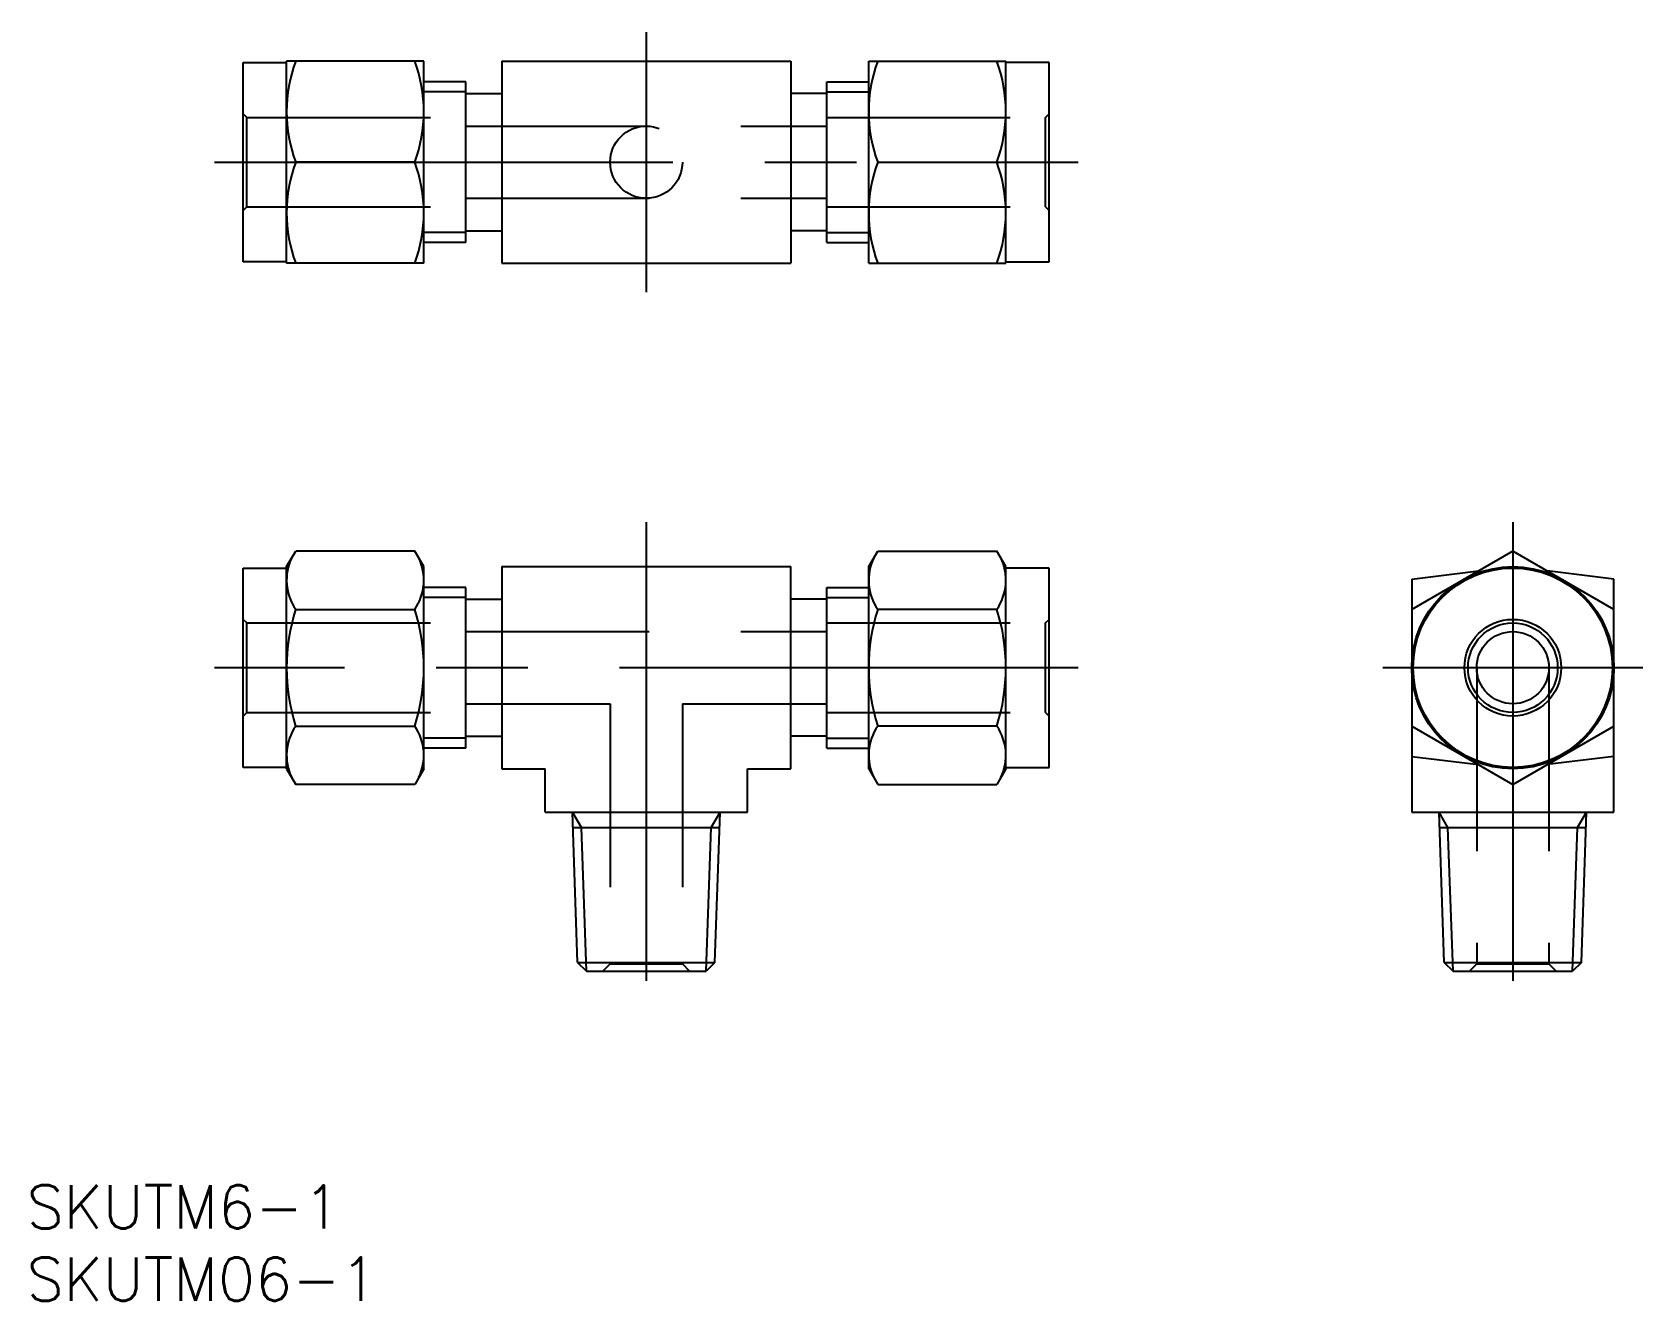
# Model space of a CAD drawing. Extents: x -43 to 69, y -44 to 44.
import ezdxf

# ---------------------------------------------------------------- set-up
doc = ezdxf.new("R2010")
doc.units = 0
doc.linetypes.add('CENTER', pattern=[50.8, 31.75, -6.35, 6.35, -6.35])
doc.linetypes.add('DASHED', pattern=[19.05, 12.7, -6.35])
doc.layers.get('0').update_dxf_attribs({"linetype": 'CONTINUOUS'})
doc.layers.add('CENTER', color=1, linetype='CONTINUOUS')
doc.styles.get("Standard").update_dxf_attribs({"font": 'txt.shx', "height": 3, "bigfont": 'bigfont.shx'})

msp = doc.modelspace()

# ---------------------------------------------------------------- linework, layer by layer
at = {"color": 7, "linetype": 'CONTINUOUS'}
for p, q in [((-27.9, 28.1), (-27.9, 41.9)), ((-27.9, 41.9), (-24.9, 41.9)), ((-24.9, 28), (-24.9, 42)), ((-15.4, 42), (-24.9, 42)), ((-15.4, 28), (-15.4, 42)), ((-10, 42), (10, 42)), ((-10, 42), (-10, 28)), ((10, 42), (10, 28)), ((15.4, 28), (15.4, 42)), ((15.4, 42), (24.9, 42)), ((24.9, 28), (24.9, 42)), ((27.9, 41.9), (24.9, 41.9)), ((27.9, 28.1), (27.9, 41.9)), ((-12.5, 40.56), (-15.4, 40.56)), ((-12.5, 29.44), (-12.5, 40.56)), ((12.5, 29.44), (12.5, 40.56)), ((12.5, 40.56), (15.4, 40.56)), ((-12.5, 39.75), (-10, 39.75)), ((12.5, 39.75), (10, 39.75)), ((-16.03, 35), (-24.27, 35)), ((16.03, 35), (24.27, 35)), ((-12.5, 30.25), (-10, 30.25)), ((12.5, 30.25), (10, 30.25)), ((-12.5, 29.44), (-15.4, 29.44)), ((12.5, 29.44), (15.4, 29.44)), ((-24.9, 28.1), (-27.9, 28.1)), ((-15.4, 28), (-24.9, 28)), ((-10, 28), (10, 28)), ((15.4, 28), (24.9, 28)), ((24.9, 28.1), (27.9, 28.1)), ((-24.9, 7), (-24.27, 8.08)), ((-16.03, 8.08), (-24.27, 8.08)), ((-15.4, 7), (-16.03, 8.08)), ((15.4, 7), (16.03, 8.08)), ((16.03, 8.08), (24.27, 8.08)), ((24.9, 7), (24.27, 8.08)), ((60, 8.08), (53, 4.04)), ((67, 4.04), (60, 8.08)), ((-27.9, -6.9), (-27.9, 6.9)), ((-27.9, 6.9), (-24.9, 6.9)), ((-24.9, -7), (-24.9, 7)), ((-15.4, -7), (-15.4, 7)), ((-10, 7), (10, 7)), ((-10, 7), (-10, -7)), ((10, -7), (10, 7)), ((15.4, -7), (15.4, 7)), ((24.9, -7), (24.9, 7)), ((27.9, 6.9), (24.9, 6.9)), ((27.9, -6.9), (27.9, 6.9)), ((53, 6.14), (57.62, 6.71)), ((67, 6.14), (62.38, 6.71)), ((53, 6.14), (53, -10)), ((67, -10), (67, 6.14)), ((-12.5, 5.56), (-15.4, 5.56)), ((-12.5, -5.56), (-12.5, 5.56)), ((-12.5, 4.75), (-10, 4.75)), ((12.5, 4.75), (10, 4.75)), ((12.5, -5.56), (12.5, 5.56)), ((12.5, 5.56), (15.4, 5.56)), ((-24.27, 4.04), (-16.03, 4.04)), ((24.27, 4.04), (16.03, 4.04)), ((-24.27, -4.04), (-16.03, -4.04)), ((24.27, -4.04), (16.03, -4.04)), ((53, -4.04), (60, -8.08)), ((60, -8.08), (67, -4.04)), ((-12.5, -5.56), (-15.4, -5.56)), ((-12.5, -4.75), (-10, -4.75)), ((12.5, -4.75), (10, -4.75)), ((12.5, -5.56), (15.4, -5.56)), ((53, -6.14), (57.62, -6.71)), ((67, -6.14), (62.38, -6.71)), ((-24.9, -6.9), (-27.9, -6.9)), ((-24.9, -7), (-24.27, -8.08)), ((-15.4, -7), (-16.03, -8.08)), ((-10, -7), (-7, -7)), ((-7, -10), (-7, -7)), ((7, -10), (7, -7)), ((7, -7), (10, -7)), ((15.4, -7), (16.03, -8.08)), ((24.9, -7), (24.27, -8.08)), ((24.9, -6.9), (27.9, -6.9)), ((-16.03, -8.08), (-24.27, -8.08)), ((16.03, -8.08), (24.27, -8.08)), ((-7, -10), (7, -10)), ((-4.75, -20.4), (-5.11, -10)), ((4.75, -20.4), (5.11, -10)), ((53, -10), (67, -10)), ((55.25, -20.4), (54.89, -10)), ((64.75, -20.4), (65.11, -10)), ((-5.07, -11.07), (5.07, -11.07)), ((54.93, -11.07), (65.07, -11.07)), ((-4.75, -20.4), (4.75, -20.4)), ((-4.75, -20.4), (-4.14, -21)), ((-4.14, -21), (4.14, -21)), ((4.75, -20.4), (4.14, -21)), ((55.25, -20.4), (64.75, -20.4)), ((55.25, -20.4), (55.86, -21)), ((55.86, -21), (64.14, -21)), ((64.75, -20.4), (64.14, -21))]:
    msp.add_line(p, q, dxfattribs=at)
at = {"color": 3, "linetype": 'CONTINUOUS'}
for p, q in [((-12.5, 39.87), (-15.4, 39.87)), ((12.5, 39.87), (15.4, 39.87)), ((-12.5, 30.13), (-15.4, 30.13)), ((12.5, 30.13), (15.4, 30.13)), ((-12.5, 4.87), (-15.4, 4.87)), ((12.5, 4.87), (15.4, 4.87)), ((-12.5, -4.87), (-15.4, -4.87)), ((12.5, -4.87), (15.4, -4.87)), ((-4.49, -11.07), (-5.11, -10)), ((4.49, -11.07), (5.11, -10)), ((55.51, -11.07), (54.89, -10)), ((64.49, -11.07), (65.11, -10)), ((-4.14, -21), (-4.49, -11.07)), ((4.14, -21), (4.49, -11.07)), ((55.86, -21), (55.51, -11.07)), ((64.14, -21), (64.49, -11.07))]:
    msp.add_line(p, q, dxfattribs=at)
at = {"color": 3, "linetype": 'DASHED'}
for p, q in [((-27.65, 38.1), (-27.9, 38.35)), ((-27.65, 38.1), (-12.5, 38.1)), ((-27.65, 31.9), (-27.65, 38.1)), ((12.5, 38.1), (27.65, 38.1)), ((27.65, 38.1), (27.9, 38.35)), ((27.65, 31.9), (27.65, 38.1)), ((-12.5, 37.5), (12.5, 37.5)), ((-12.5, 32.5), (12.5, 32.5)), ((-27.65, 31.9), (-27.9, 31.65)), ((-27.65, 31.9), (-12.5, 31.9)), ((12.5, 31.9), (27.65, 31.9)), ((27.65, 31.9), (27.9, 31.65)), ((-27.65, 3.1), (-27.9, 3.35)), ((27.65, 3.1), (27.9, 3.35)), ((-27.65, 3.1), (-12.5, 3.1)), ((-27.65, -3.1), (-27.65, 3.1)), ((-12.5, 2.5), (12.5, 2.5)), ((12.5, 3.1), (27.65, 3.1)), ((27.65, -3.1), (27.65, 3.1)), ((57.5, 0), (57.5, -20.5)), ((62.5, 0), (62.5, -20.5)), ((-27.65, -3.1), (-27.9, -3.35)), ((-27.65, -3.1), (-12.5, -3.1)), ((-12.5, -2.5), (-2.5, -2.5)), ((-2.5, -2.5), (-2.5, -20.5)), ((2.5, -2.5), (2.5, -20.5)), ((2.5, -2.5), (12.5, -2.5)), ((12.5, -3.1), (27.65, -3.1)), ((27.65, -3.1), (27.9, -3.35)), ((-2.5, -20.5), (-3, -21)), ((-2.5, -20.5), (2.5, -20.5)), ((2.5, -20.5), (3, -21)), ((57.5, -20.5), (57, -21)), ((57.5, -20.5), (62.5, -20.5)), ((62.5, -20.5), (63, -21))]:
    msp.add_line(p, q, dxfattribs=at)
msp.add_circle((0, 35), 2.5, dxfattribs=at)
at = {"color": 7, "linetype": 'CONTINUOUS'}
for radius in [7, 6.9, 3.35, 3.1, 2.5]:
    msp.add_circle((60, 0), radius, dxfattribs=at)
for centre, radius, start, end in [((-14.79, 38.5), 10.11, 159.7438, 200.2562), ((-25.51, 38.5), 10.11, 339.7438, 20.2562), ((25.51, 38.5), 10.11, 159.7438, 200.2562), ((14.79, 38.5), 10.11, 339.7438, 20.2562), ((-14.79, 31.5), 10.11, 159.7438, 200.2562), ((-25.51, 31.5), 10.11, 339.7438, 20.2562), ((25.51, 31.5), 10.11, 159.7438, 200.2562), ((14.79, 31.5), 10.11, 339.7438, 20.2562), ((-21.32, 6.06), 3.58, 154.3842, 214.3842), ((-18.98, 6.06), 3.58, 325.6158, 25.6158), ((18.98, 6.06), 3.58, 154.3842, 214.3842), ((21.32, 6.06), 3.58, 325.6158, 25.6158), ((-11.53, 0), 13.37, 162.412, 197.588), ((-28.77, 0), 13.37, 342.412, 17.588), ((28.77, 0), 13.37, 162.412, 197.588), ((11.53, 0), 13.37, 342.412, 17.588), ((-21.32, -6.06), 3.58, 145.6158, 205.6158), ((-18.98, -6.06), 3.58, 334.3842, 34.3842), ((18.98, -6.06), 3.58, 145.6158, 205.6158), ((21.32, -6.06), 3.58, 334.3842, 34.3842)]:
    msp.add_arc(centre, radius, start, end, dxfattribs=at)
at = {"layer": 'CENTER', "color": 1, "linetype": 'CENTER'}
for p, q in [((0, 44), (0, 26)), ((-29.9, 35), (29.9, 35)), ((0, 10.08), (0, -23)), ((60, 10.08), (60, -23)), ((29.9, 0), (-29.9, 0)), ((69, 0), (51, 0))]:
    msp.add_line(p, q, dxfattribs=at)

# ---------------------------------------------------------------- texts
at = {"color": 7, "linetype": 'CONTINUOUS'}
for s, p in [('SKUTM6-1', (-42.9, -38.83)), ('SKUTM06-1', (-42.9, -43.83))]:
    msp.add_text(s, height=3, dxfattribs=at).set_placement(p)

doc.saveas('drawing.dxf')
